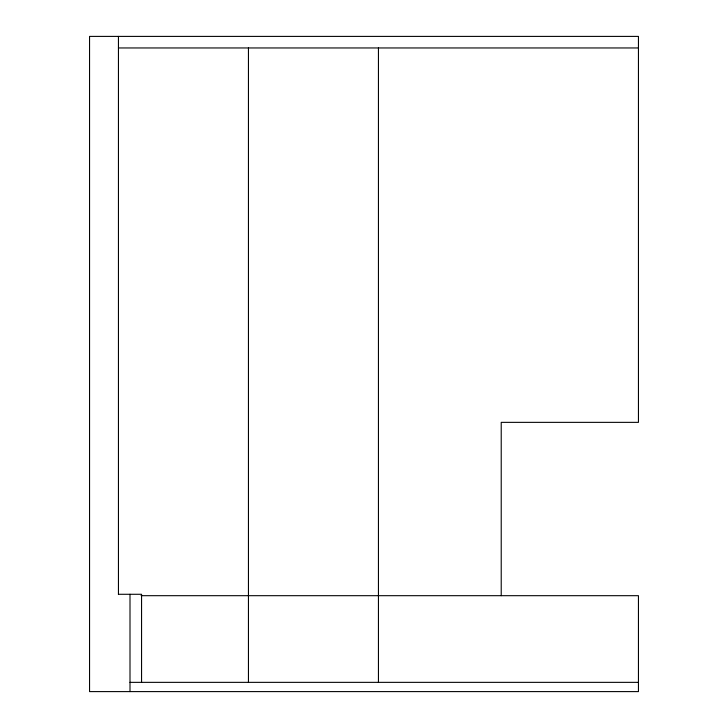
<?xml version="1.0" encoding="UTF-8"?>
<svg xmlns="http://www.w3.org/2000/svg" width="728" height="728" viewBox="0 0 728 728"><rect width="100%" height="100%" fill="white"/><g stroke="black" fill="none" stroke-linecap="round" stroke-linejoin="round"><path stroke-width="1.09" d="M118.446 47.957L638.447 47.957M118.446 594.285L141.56 594.285L141.56 682.354M141.05 595.686L638.447 595.686L638.447 691.6L89.553 691.6L89.553 36.4L638.447 36.4L638.447 422.358L501.219 422.358L501.219 595.686M130.003 682.354L638.447 682.354M378.442 47.957L378.442 682.354M248.448 47.957L248.448 682.354M130.003 594.285L130.003 691.6M118.446 36.4L118.446 594.548"/></g></svg>
